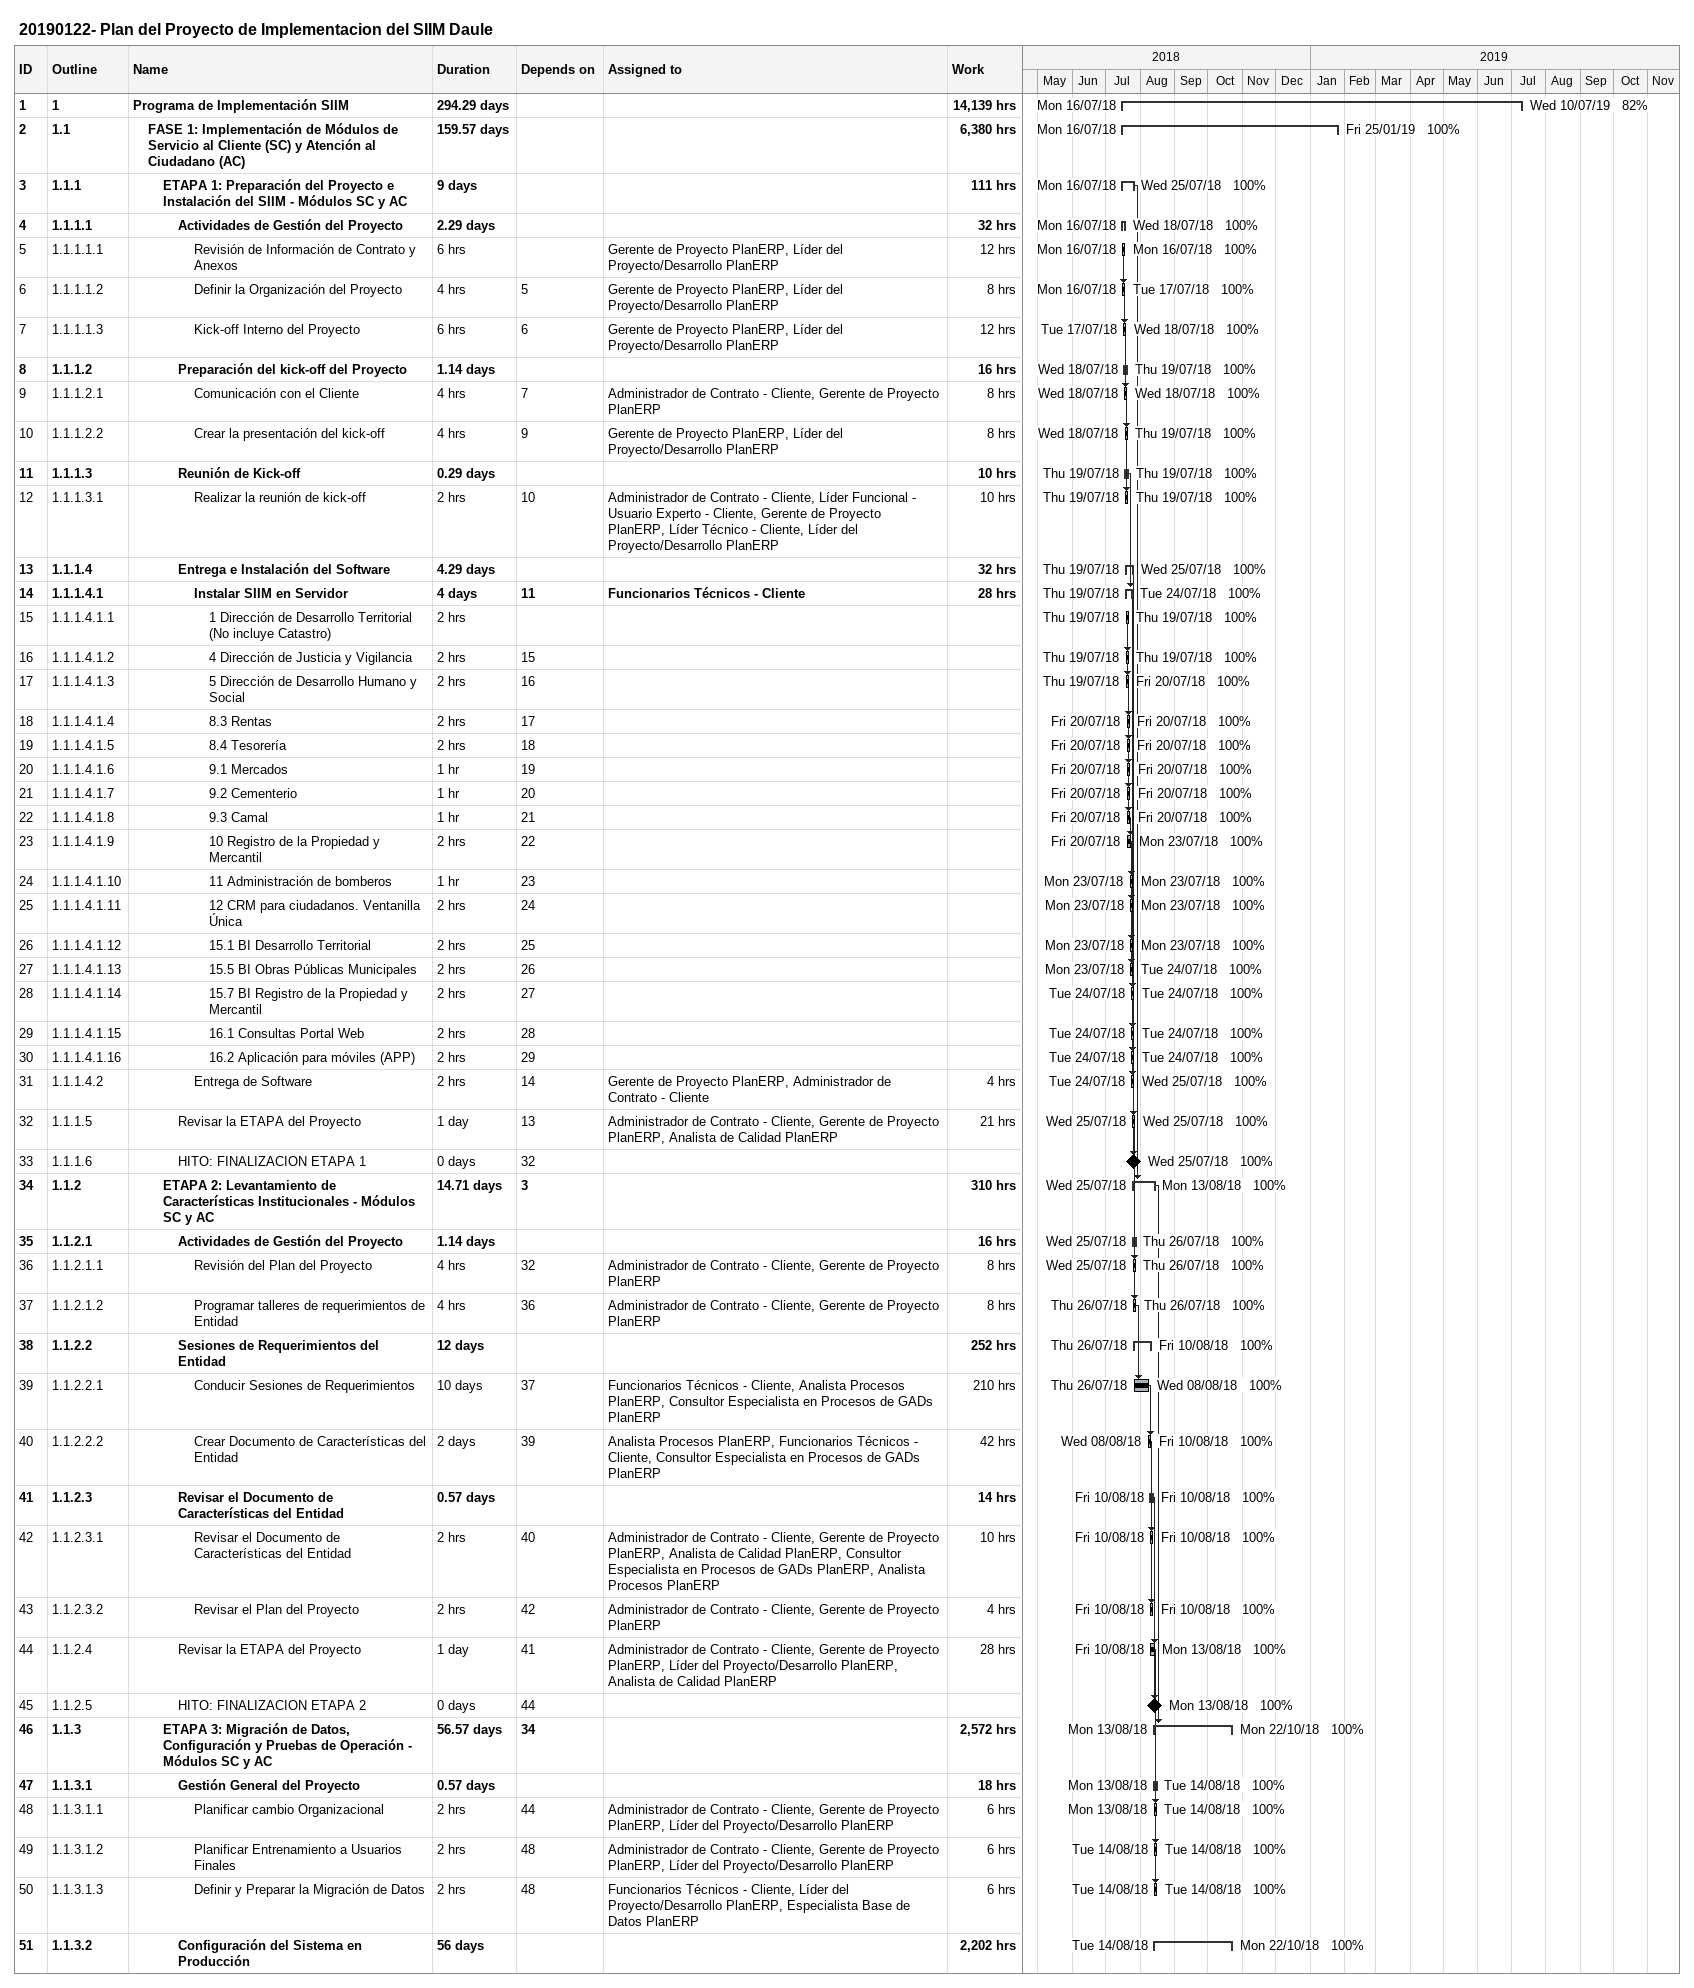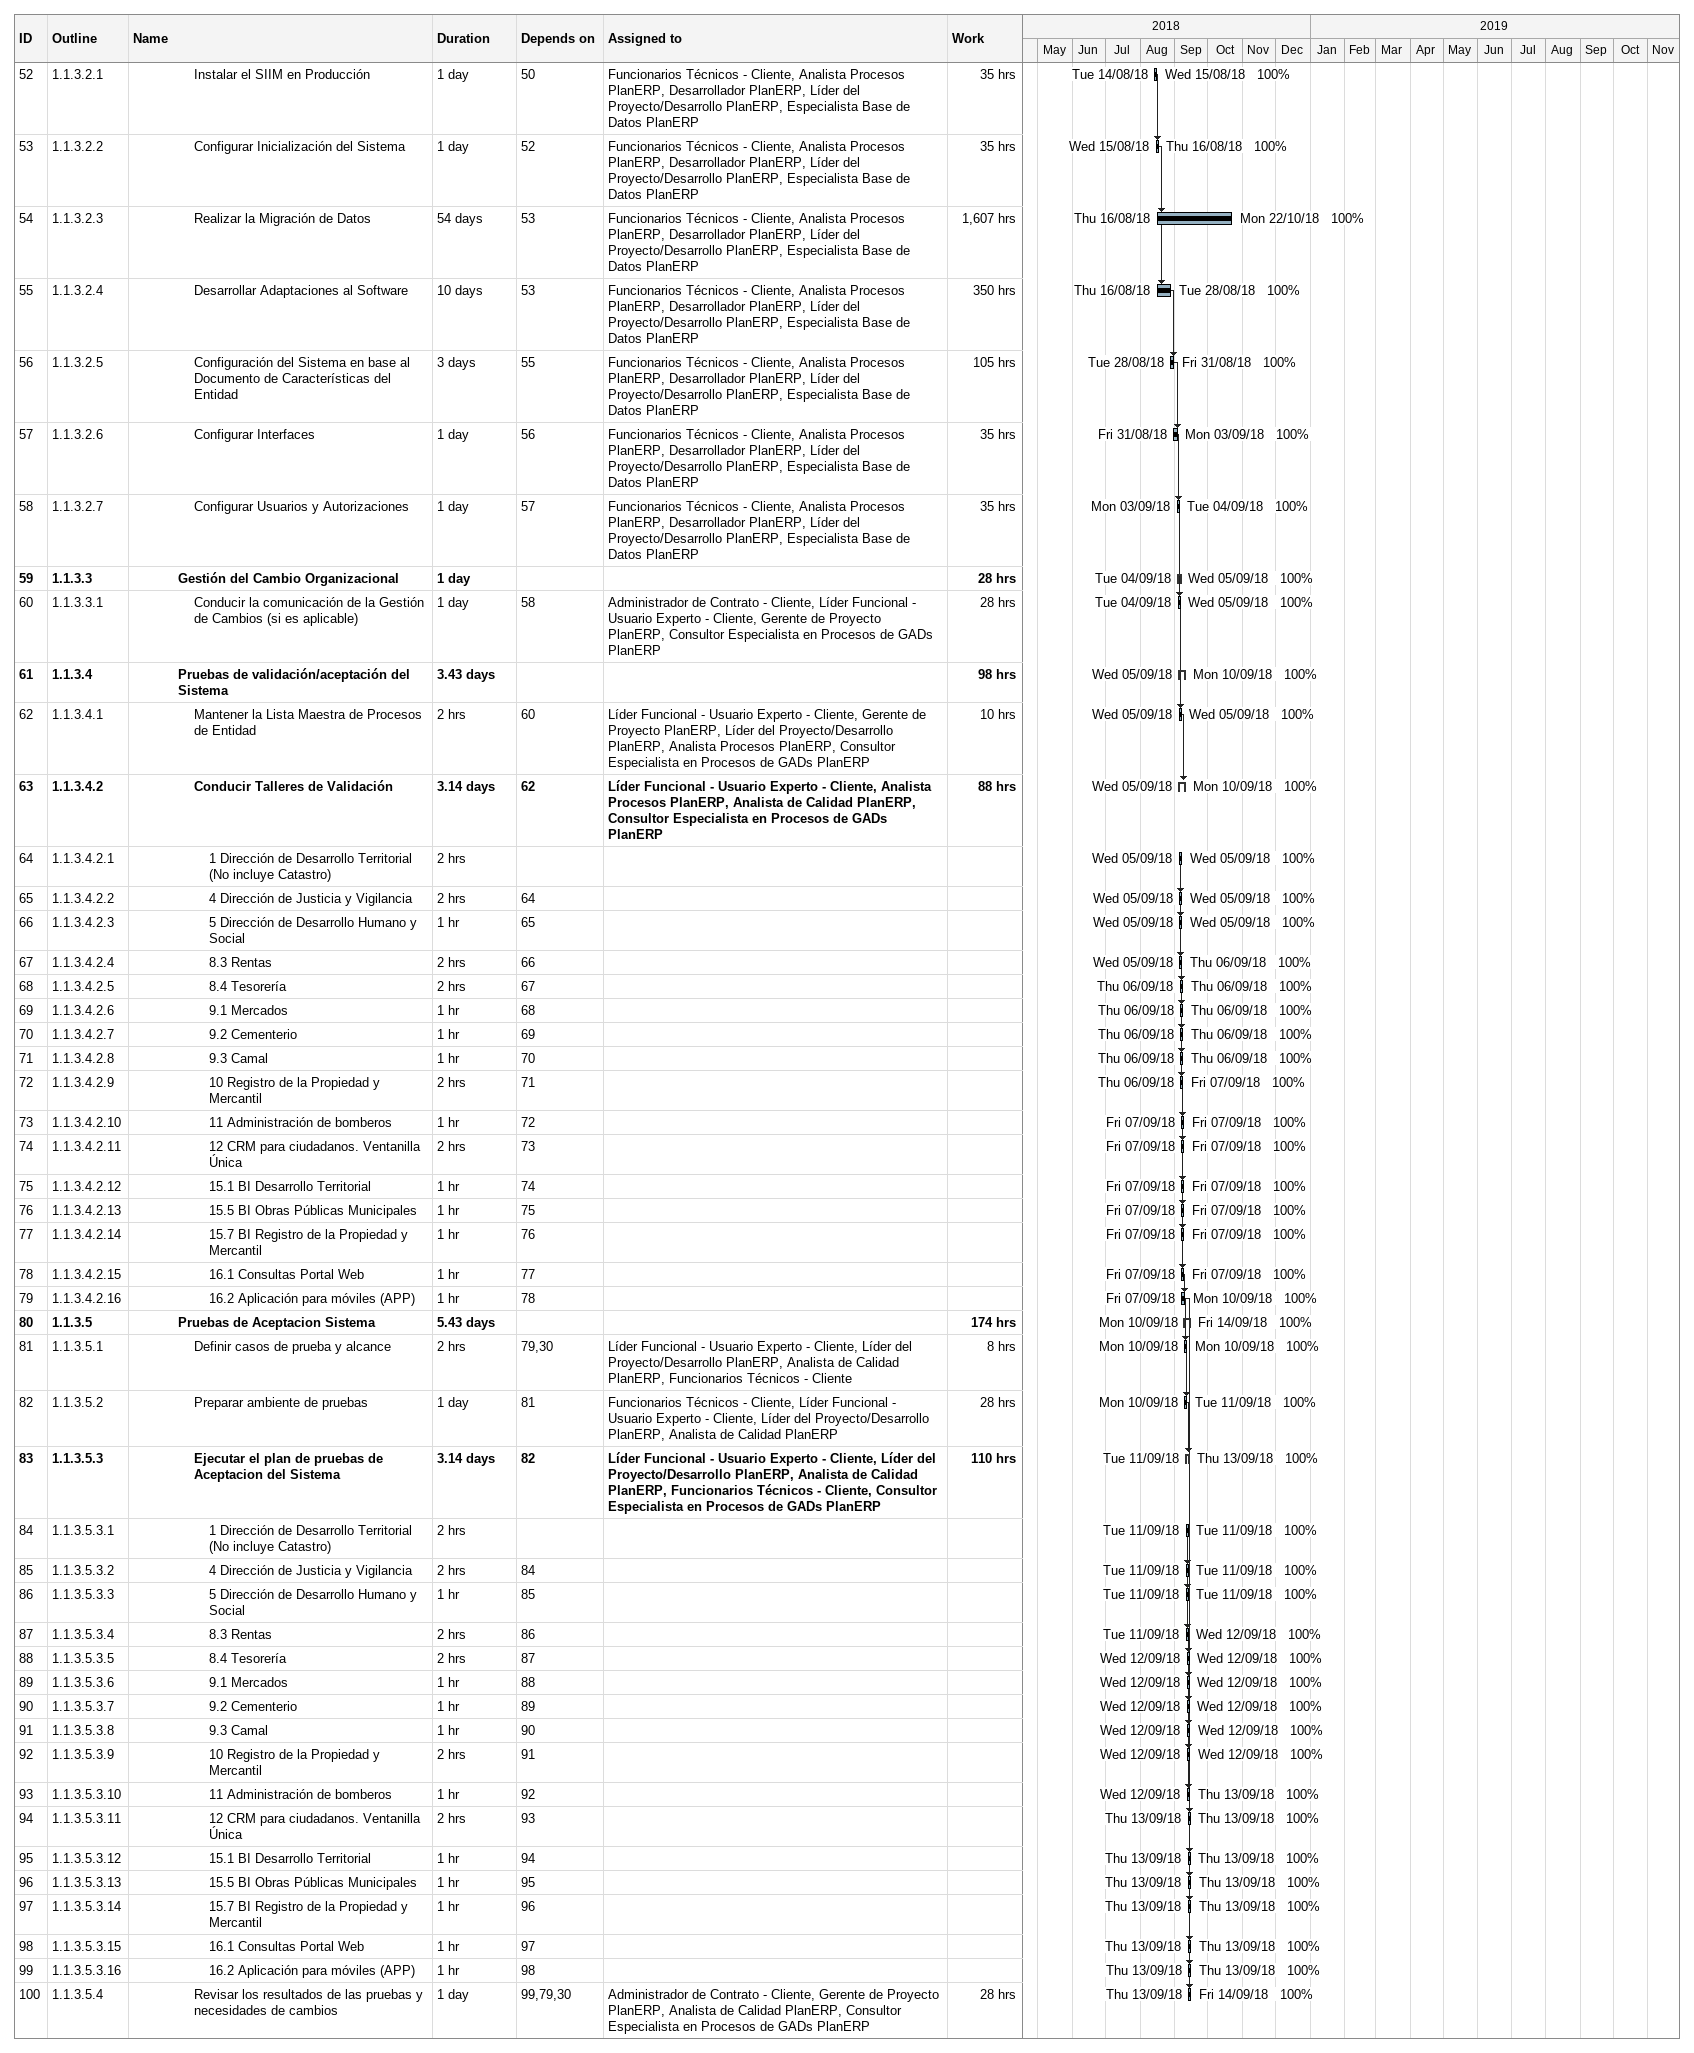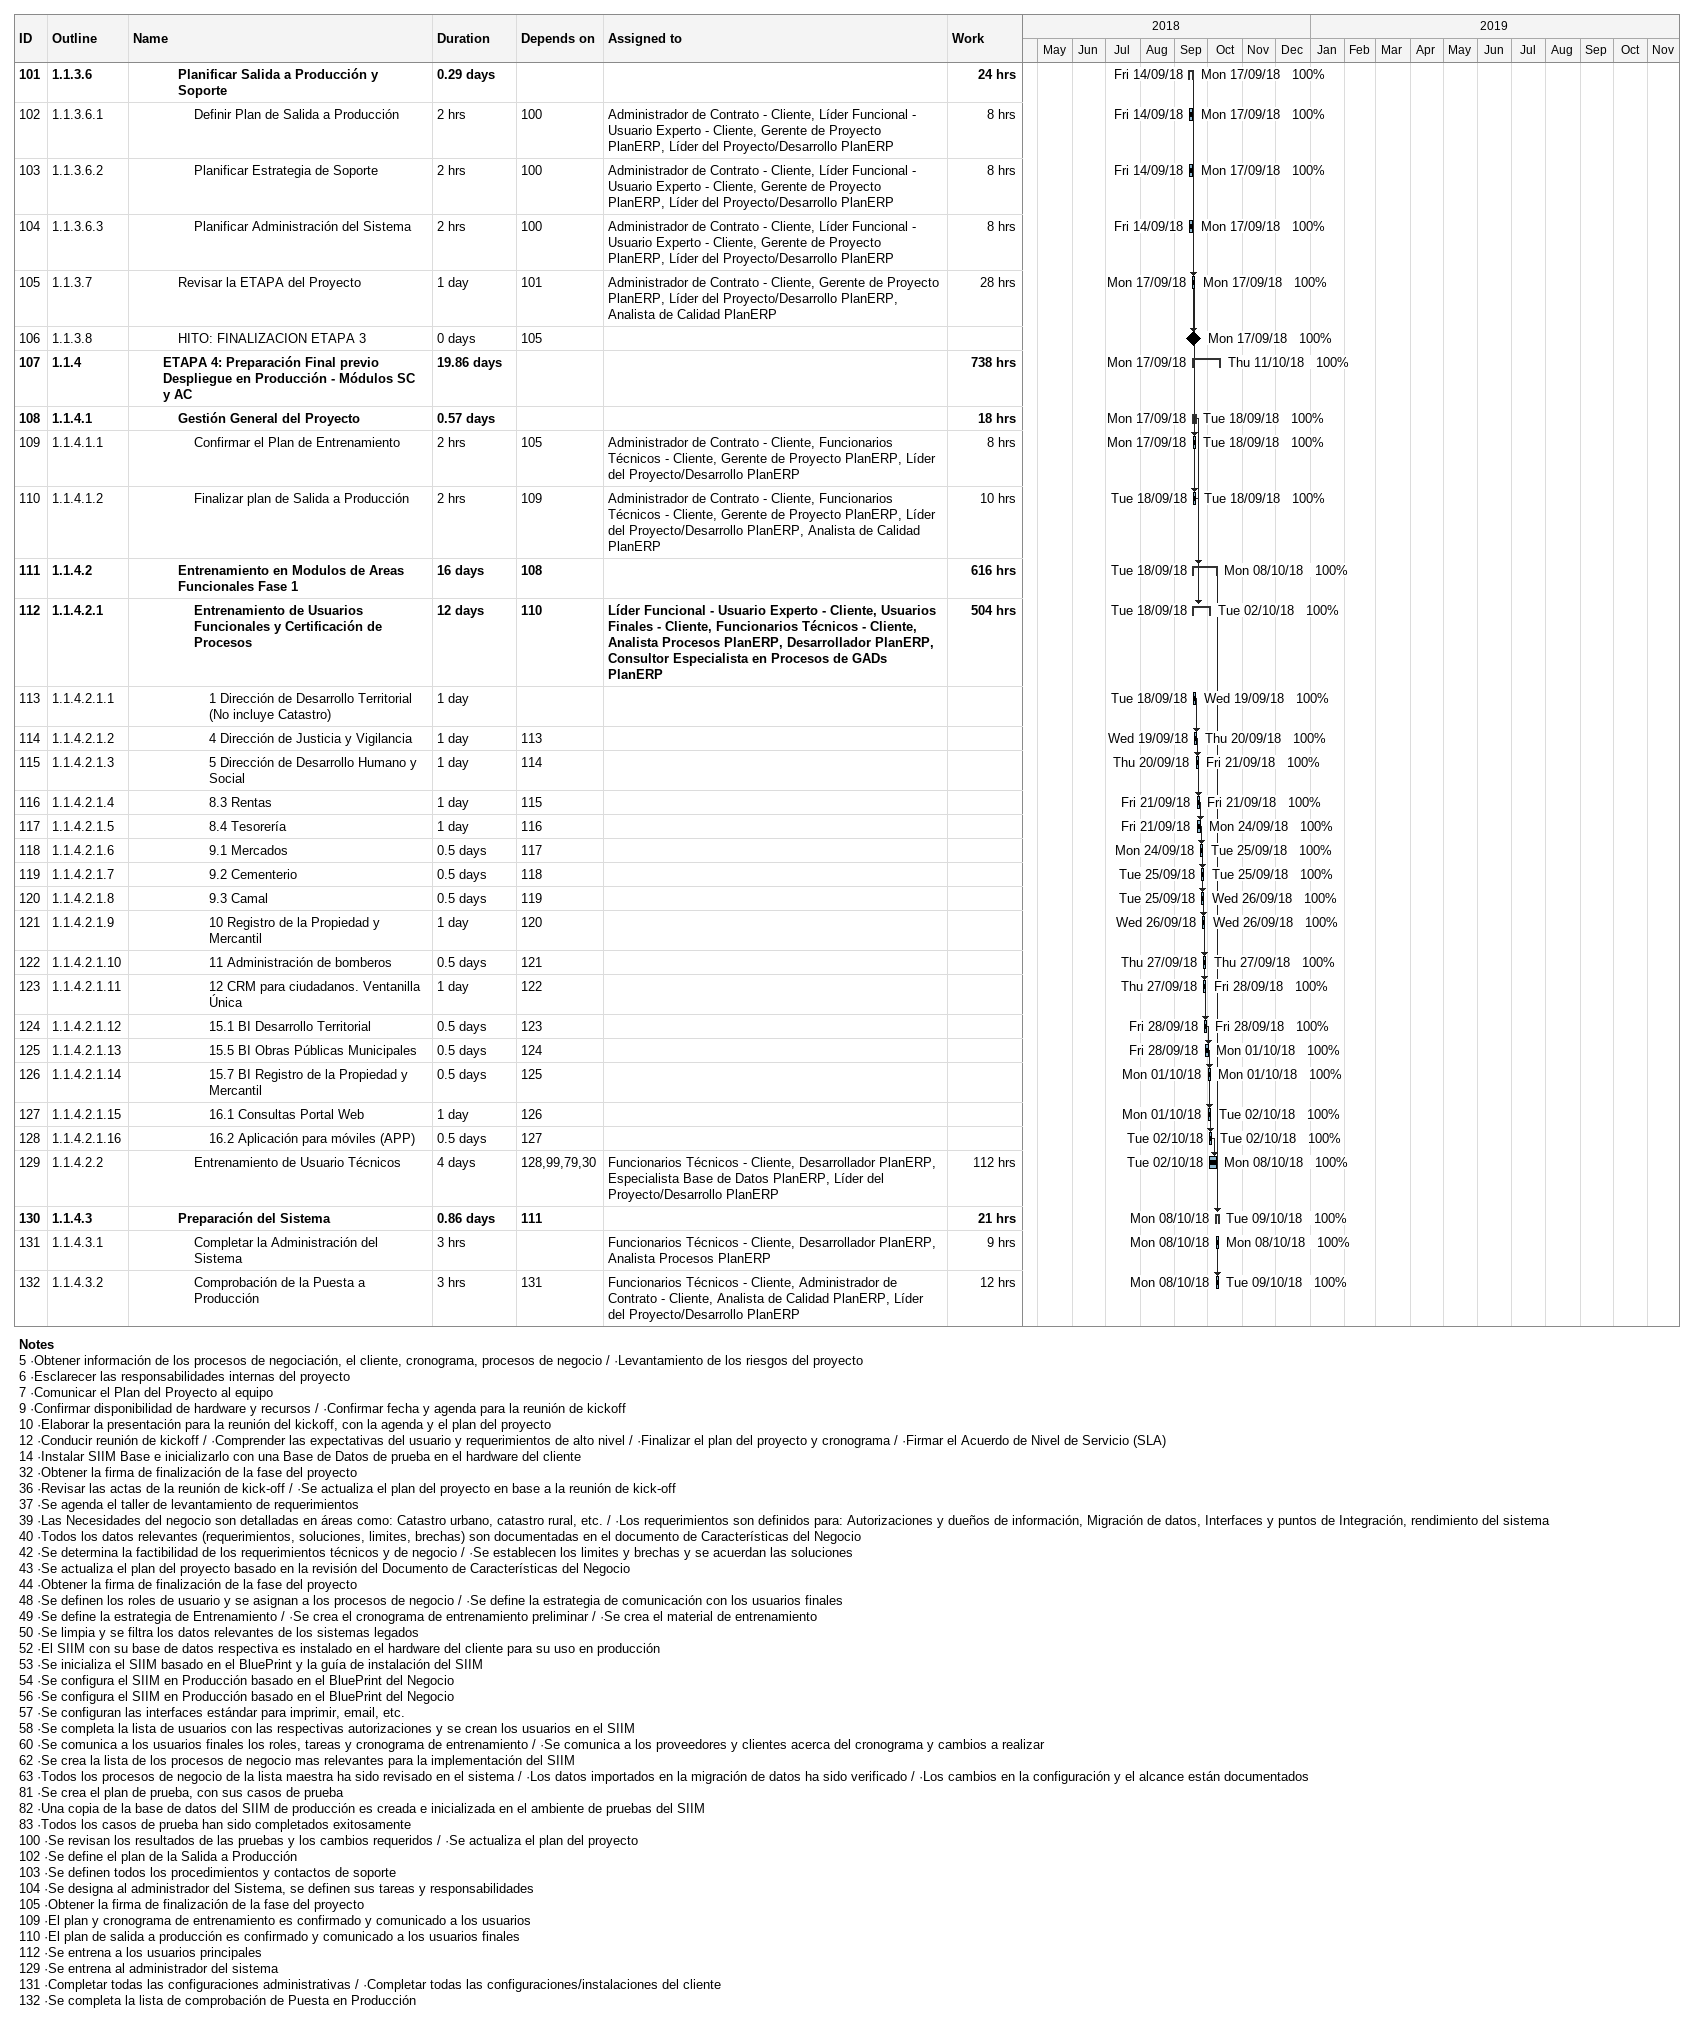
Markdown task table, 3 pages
20190122- Plan del Proyecto de Implementacion del SIIM Daule

| ID | WBS | Task | Duration | Start | Finish | Predecessors | Resources | % complete | Work (h) |
|---|---|---|---|---|---|---|---|---|---|
| 1 | 1 | **Programa de Implementación SIIM** | 294.29d | 2018-07-16 | 2019-07-10 |  |  | 82 | 14139 |
| 2 | 1.1 | **FASE 1: Implementación de Módulos de Servicio al Cliente (SC) y Atención al Ciudadano (AC)** | 159.57d | 2018-07-16 | 2019-01-25 |  |  | 100 | 6380 |
| 3 | 1.1.1 | **ETAPA 1: Preparación del Proyecto e Instalación del SIIM - Módulos SC y AC** | 9d | 2018-07-16 | 2018-07-25 |  |  | 100 | 111 |
| 4 | 1.1.1.1 | **Actividades de Gestión del Proyecto** | 2.29d | 2018-07-16 | 2018-07-18 |  |  | 100 | 32 |
| 5 | 1.1.1.1.1 | Revisión de Información de Contrato y Anexos | 6h | 2018-07-16 | 2018-07-16 |  | Gerente de Proyecto PlanERP, Líder del Proyecto/Desarrollo PlanERP | 100 | 12 |
| 6 | 1.1.1.1.2 | Definir la Organización del Proyecto | 4h | 2018-07-16 | 2018-07-17 | 5 | Gerente de Proyecto PlanERP, Líder del Proyecto/Desarrollo PlanERP | 100 | 8 |
| 7 | 1.1.1.1.3 | Kick-off Interno del Proyecto | 6h | 2018-07-17 | 2018-07-18 | 6 | Gerente de Proyecto PlanERP, Líder del Proyecto/Desarrollo PlanERP | 100 | 12 |
| 8 | 1.1.1.2 | **Preparación del kick-off del Proyecto** | 1.14d | 2018-07-18 | 2018-07-19 |  |  | 100 | 16 |
| 9 | 1.1.1.2.1 | Comunicación con el Cliente | 4h | 2018-07-18 | 2018-07-18 | 7 | Administrador de Contrato - Cliente, Gerente de Proyecto PlanERP | 100 | 8 |
| 10 | 1.1.1.2.2 | Crear la presentación del kick-off | 4h | 2018-07-18 | 2018-07-19 | 9 | Gerente de Proyecto PlanERP, Líder del Proyecto/Desarrollo PlanERP | 100 | 8 |
| 11 | 1.1.1.3 | **Reunión de Kick-off** | 0.29d | 2018-07-19 | 2018-07-19 |  |  | 100 | 10 |
| 12 | 1.1.1.3.1 | Realizar la reunión de kick-off | 2h | 2018-07-19 | 2018-07-19 | 10 | Administrador de Contrato - Cliente, Líder Funcional - Usuario Experto - Cliente, Gerente de Proyecto PlanERP, Líder Técnico - Cliente, Líder del Proyecto/Desarrollo PlanERP | 100 | 10 |
| 13 | 1.1.1.4 | **Entrega e Instalación del Software** | 4.29d | 2018-07-19 | 2018-07-25 |  |  | 100 | 32 |
| 14 | 1.1.1.4.1 | **Instalar SIIM en Servidor** | 4d | 2018-07-19 | 2018-07-24 | 11 | Funcionarios Técnicos - Cliente | 100 | 28 |
| 15 | 1.1.1.4.1.1 | 1 Dirección de Desarrollo Territorial (No incluye Catastro) | 2h | 2018-07-19 | 2018-07-19 |  |  | 100 |  |
| 16 | 1.1.1.4.1.2 | 4 Dirección de Justicia y Vigilancia | 2h | 2018-07-19 | 2018-07-19 | 15 |  | 100 |  |
| 17 | 1.1.1.4.1.3 | 5 Dirección de Desarrollo Humano y Social | 2h | 2018-07-19 | 2018-07-20 | 16 |  | 100 |  |
| 18 | 1.1.1.4.1.4 | 8.3 Rentas | 2h | 2018-07-20 | 2018-07-20 | 17 |  | 100 |  |
| 19 | 1.1.1.4.1.5 | 8.4 Tesorería | 2h | 2018-07-20 | 2018-07-20 | 18 |  | 100 |  |
| 20 | 1.1.1.4.1.6 | 9.1 Mercados | 1h | 2018-07-20 | 2018-07-20 | 19 |  | 100 |  |
| 21 | 1.1.1.4.1.7 | 9.2 Cementerio | 1h | 2018-07-20 | 2018-07-20 | 20 |  | 100 |  |
| 22 | 1.1.1.4.1.8 | 9.3 Camal | 1h | 2018-07-20 | 2018-07-20 | 21 |  | 100 |  |
| 23 | 1.1.1.4.1.9 | 10 Registro de la Propiedad y Mercantil | 2h | 2018-07-20 | 2018-07-23 | 22 |  | 100 |  |
| 24 | 1.1.1.4.1.10 | 11 Administración de bomberos | 1h | 2018-07-23 | 2018-07-23 | 23 |  | 100 |  |
| 25 | 1.1.1.4.1.11 | 12 CRM para ciudadanos. Ventanilla Única | 2h | 2018-07-23 | 2018-07-23 | 24 |  | 100 |  |
| 26 | 1.1.1.4.1.12 | 15.1 BI Desarrollo Territorial | 2h | 2018-07-23 | 2018-07-23 | 25 |  | 100 |  |
| 27 | 1.1.1.4.1.13 | 15.5 BI Obras Públicas Municipales | 2h | 2018-07-23 | 2018-07-24 | 26 |  | 100 |  |
| 28 | 1.1.1.4.1.14 | 15.7 BI Registro de la Propiedad y Mercantil | 2h | 2018-07-24 | 2018-07-24 | 27 |  | 100 |  |
| 29 | 1.1.1.4.1.15 | 16.1 Consultas Portal Web | 2h | 2018-07-24 | 2018-07-24 | 28 |  | 100 |  |
| 30 | 1.1.1.4.1.16 | 16.2 Aplicación para móviles (APP) | 2h | 2018-07-24 | 2018-07-24 | 29 |  | 100 |  |
| 31 | 1.1.1.4.2 | Entrega de Software | 2h | 2018-07-24 | 2018-07-25 | 14 | Gerente de Proyecto PlanERP, Administrador de Contrato - Cliente | 100 | 4 |
| 32 | 1.1.1.5 | Revisar la ETAPA del Proyecto | 1d | 2018-07-25 | 2018-07-25 | 13 | Administrador de Contrato - Cliente, Gerente de Proyecto PlanERP, Analista de Calidad PlanERP | 100 | 21 |
| 33 | 1.1.1.6 | HITO: FINALIZACION ETAPA 1 | 0d | 2018-07-25 | 2018-07-25 | 32 |  | 100 |  |
| 34 | 1.1.2 | **ETAPA 2: Levantamiento de Características Institucionales - Módulos SC y AC** | 14.71d | 2018-07-25 | 2018-08-13 | 3 |  | 100 | 310 |
| 35 | 1.1.2.1 | **Actividades de Gestión del Proyecto** | 1.14d | 2018-07-25 | 2018-07-26 |  |  | 100 | 16 |
| 36 | 1.1.2.1.1 | Revisión del Plan del Proyecto | 4h | 2018-07-25 | 2018-07-26 | 32 | Administrador de Contrato - Cliente, Gerente de Proyecto PlanERP | 100 | 8 |
| 37 | 1.1.2.1.2 | Programar talleres de requerimientos de Entidad | 4h | 2018-07-26 | 2018-07-26 | 36 | Administrador de Contrato - Cliente, Gerente de Proyecto PlanERP | 100 | 8 |
| 38 | 1.1.2.2 | **Sesiones de Requerimientos del Entidad** | 12d | 2018-07-26 | 2018-08-10 |  |  | 100 | 252 |
| 39 | 1.1.2.2.1 | Conducir Sesiones de Requerimientos | 10d | 2018-07-26 | 2018-08-08 | 37 | Funcionarios Técnicos - Cliente, Analista Procesos PlanERP, Consultor Especialista en Procesos de GADs PlanERP | 100 | 210 |
| 40 | 1.1.2.2.2 | Crear Documento de Características del Entidad | 2d | 2018-08-08 | 2018-08-10 | 39 | Analista Procesos PlanERP, Funcionarios Técnicos - Cliente, Consultor Especialista en Procesos de GADs PlanERP | 100 | 42 |
| 41 | 1.1.2.3 | **Revisar el Documento de Características del Entidad** | 0.57d | 2018-08-10 | 2018-08-10 |  |  | 100 | 14 |
| 42 | 1.1.2.3.1 | Revisar el Documento de Características del Entidad | 2h | 2018-08-10 | 2018-08-10 | 40 | Administrador de Contrato - Cliente, Gerente de Proyecto PlanERP, Analista de Calidad PlanERP, Consultor Especialista en Procesos de GADs PlanERP, Analista Procesos PlanERP | 100 | 10 |
| 43 | 1.1.2.3.2 | Revisar el Plan del Proyecto | 2h | 2018-08-10 | 2018-08-10 | 42 | Administrador de Contrato - Cliente, Gerente de Proyecto PlanERP | 100 | 4 |
| 44 | 1.1.2.4 | Revisar la ETAPA del Proyecto | 1d | 2018-08-10 | 2018-08-13 | 41 | Administrador de Contrato - Cliente, Gerente de Proyecto PlanERP, Líder del Proyecto/Desarrollo PlanERP, Analista de Calidad PlanERP | 100 | 28 |
| 45 | 1.1.2.5 | HITO: FINALIZACION ETAPA 2 | 0d | 2018-08-13 | 2018-08-13 | 44 |  | 100 |  |
| 46 | 1.1.3 | **ETAPA 3: Migración de Datos, Configuración y Pruebas de Operación - Módulos SC y AC** | 56.57d | 2018-08-13 | 2018-10-22 | 34 |  | 100 | 2572 |
| 47 | 1.1.3.1 | **Gestión General del Proyecto** | 0.57d | 2018-08-13 | 2018-08-14 |  |  | 100 | 18 |
| 48 | 1.1.3.1.1 | Planificar cambio Organizacional | 2h | 2018-08-13 | 2018-08-14 | 44 | Administrador de Contrato - Cliente, Gerente de Proyecto PlanERP, Líder del Proyecto/Desarrollo PlanERP | 100 | 6 |
| 49 | 1.1.3.1.2 | Planificar Entrenamiento a Usuarios Finales | 2h | 2018-08-14 | 2018-08-14 | 48 | Administrador de Contrato - Cliente, Gerente de Proyecto PlanERP, Líder del Proyecto/Desarrollo PlanERP | 100 | 6 |
| 50 | 1.1.3.1.3 | Definir y Preparar la Migración de Datos | 2h | 2018-08-14 | 2018-08-14 | 48 | Funcionarios Técnicos - Cliente, Líder del Proyecto/Desarrollo PlanERP, Especialista Base de Datos PlanERP | 100 | 6 |
| 51 | 1.1.3.2 | **Configuración del Sistema en Producción** | 56d | 2018-08-14 | 2018-10-22 |  |  | 100 | 2202 |
| 52 | 1.1.3.2.1 | Instalar el SIIM en Producción | 1d | 2018-08-14 | 2018-08-15 | 50 | Funcionarios Técnicos - Cliente, Analista Procesos PlanERP, Desarrollador PlanERP, Líder del Proyecto/Desarrollo PlanERP, Especialista Base de Datos PlanERP | 100 | 35 |
| 53 | 1.1.3.2.2 | Configurar Inicialización del Sistema | 1d | 2018-08-15 | 2018-08-16 | 52 | Funcionarios Técnicos - Cliente, Analista Procesos PlanERP, Desarrollador PlanERP, Líder del Proyecto/Desarrollo PlanERP, Especialista Base de Datos PlanERP | 100 | 35 |
| 54 | 1.1.3.2.3 | Realizar la Migración de Datos | 54d | 2018-08-16 | 2018-10-22 | 53 | Funcionarios Técnicos - Cliente, Analista Procesos PlanERP, Desarrollador PlanERP, Líder del Proyecto/Desarrollo PlanERP, Especialista Base de Datos PlanERP | 100 | 1607 |
| 55 | 1.1.3.2.4 | Desarrollar Adaptaciones al Software | 10d | 2018-08-16 | 2018-08-28 | 53 | Funcionarios Técnicos - Cliente, Analista Procesos PlanERP, Desarrollador PlanERP, Líder del Proyecto/Desarrollo PlanERP, Especialista Base de Datos PlanERP | 100 | 350 |
| 56 | 1.1.3.2.5 | Configuración del Sistema en base al Documento de Características del Entidad | 3d | 2018-08-28 | 2018-08-31 | 55 | Funcionarios Técnicos - Cliente, Analista Procesos PlanERP, Desarrollador PlanERP, Líder del Proyecto/Desarrollo PlanERP, Especialista Base de Datos PlanERP | 100 | 105 |
| 57 | 1.1.3.2.6 | Configurar Interfaces | 1d | 2018-08-31 | 2018-09-03 | 56 | Funcionarios Técnicos - Cliente, Analista Procesos PlanERP, Desarrollador PlanERP, Líder del Proyecto/Desarrollo PlanERP, Especialista Base de Datos PlanERP | 100 | 35 |
| 58 | 1.1.3.2.7 | Configurar Usuarios y Autorizaciones | 1d | 2018-09-03 | 2018-09-04 | 57 | Funcionarios Técnicos - Cliente, Analista Procesos PlanERP, Desarrollador PlanERP, Líder del Proyecto/Desarrollo PlanERP, Especialista Base de Datos PlanERP | 100 | 35 |
| 59 | 1.1.3.3 | **Gestión del Cambio Organizacional** | 1d | 2018-09-04 | 2018-09-05 |  |  | 100 | 28 |
| 60 | 1.1.3.3.1 | Conducir la comunicación de la Gestión de Cambios (si es aplicable) | 1d | 2018-09-04 | 2018-09-05 | 58 | Administrador de Contrato - Cliente, Líder Funcional - Usuario Experto - Cliente, Gerente de Proyecto PlanERP, Consultor Especialista en Procesos de GADs PlanERP | 100 | 28 |
| 61 | 1.1.3.4 | **Pruebas de validación/aceptación del Sistema** | 3.43d | 2018-09-05 | 2018-09-10 |  |  | 100 | 98 |
| 62 | 1.1.3.4.1 | Mantener la Lista Maestra de Procesos de Entidad | 2h | 2018-09-05 | 2018-09-05 | 60 | Líder Funcional - Usuario Experto - Cliente, Gerente de Proyecto PlanERP, Líder del Proyecto/Desarrollo PlanERP, Analista Procesos PlanERP, Consultor Especialista en Procesos de GADs PlanERP | 100 | 10 |
| 63 | 1.1.3.4.2 | **Conducir Talleres de Validación** | 3.14d | 2018-09-05 | 2018-09-10 | 62 | Líder Funcional - Usuario Experto - Cliente, Analista Procesos PlanERP, Analista de Calidad PlanERP, Consultor Especialista en Procesos de GADs PlanERP | 100 | 88 |
| 64 | 1.1.3.4.2.1 | 1 Dirección de Desarrollo Territorial (No incluye Catastro) | 2h | 2018-09-05 | 2018-09-05 |  |  | 100 |  |
| 65 | 1.1.3.4.2.2 | 4 Dirección de Justicia y Vigilancia | 2h | 2018-09-05 | 2018-09-05 | 64 |  | 100 |  |
| 66 | 1.1.3.4.2.3 | 5 Dirección de Desarrollo Humano y Social | 1h | 2018-09-05 | 2018-09-05 | 65 |  | 100 |  |
| 67 | 1.1.3.4.2.4 | 8.3 Rentas | 2h | 2018-09-05 | 2018-09-06 | 66 |  | 100 |  |
| 68 | 1.1.3.4.2.5 | 8.4 Tesorería | 2h | 2018-09-06 | 2018-09-06 | 67 |  | 100 |  |
| 69 | 1.1.3.4.2.6 | 9.1 Mercados | 1h | 2018-09-06 | 2018-09-06 | 68 |  | 100 |  |
| 70 | 1.1.3.4.2.7 | 9.2 Cementerio | 1h | 2018-09-06 | 2018-09-06 | 69 |  | 100 |  |
| 71 | 1.1.3.4.2.8 | 9.3 Camal | 1h | 2018-09-06 | 2018-09-06 | 70 |  | 100 |  |
| 72 | 1.1.3.4.2.9 | 10 Registro de la Propiedad y Mercantil | 2h | 2018-09-06 | 2018-09-07 | 71 |  | 100 |  |
| 73 | 1.1.3.4.2.10 | 11 Administración de bomberos | 1h | 2018-09-07 | 2018-09-07 | 72 |  | 100 |  |
| 74 | 1.1.3.4.2.11 | 12 CRM para ciudadanos. Ventanilla Única | 2h | 2018-09-07 | 2018-09-07 | 73 |  | 100 |  |
| 75 | 1.1.3.4.2.12 | 15.1 BI Desarrollo Territorial | 1h | 2018-09-07 | 2018-09-07 | 74 |  | 100 |  |
| 76 | 1.1.3.4.2.13 | 15.5 BI Obras Públicas Municipales | 1h | 2018-09-07 | 2018-09-07 | 75 |  | 100 |  |
| 77 | 1.1.3.4.2.14 | 15.7 BI Registro de la Propiedad y Mercantil | 1h | 2018-09-07 | 2018-09-07 | 76 |  | 100 |  |
| 78 | 1.1.3.4.2.15 | 16.1 Consultas Portal Web | 1h | 2018-09-07 | 2018-09-07 | 77 |  | 100 |  |
| 79 | 1.1.3.4.2.16 | 16.2 Aplicación para móviles (APP) | 1h | 2018-09-07 | 2018-09-10 | 78 |  | 100 |  |
| 80 | 1.1.3.5 | **Pruebas de Aceptacion Sistema** | 5.43d | 2018-09-10 | 2018-09-14 |  |  | 100 | 174 |
| 81 | 1.1.3.5.1 | Definir casos de prueba y alcance | 2h | 2018-09-10 | 2018-09-10 | 79, 30 | Líder Funcional - Usuario Experto - Cliente, Líder del Proyecto/Desarrollo PlanERP, Analista de Calidad PlanERP, Funcionarios Técnicos - Cliente | 100 | 8 |
| 82 | 1.1.3.5.2 | Preparar ambiente de pruebas | 1d | 2018-09-10 | 2018-09-11 | 81 | Funcionarios Técnicos - Cliente, Líder Funcional - Usuario Experto - Cliente, Líder del Proyecto/Desarrollo PlanERP, Analista de Calidad PlanERP | 100 | 28 |
| 83 | 1.1.3.5.3 | **Ejecutar el plan de pruebas de Aceptacion del Sistema** | 3.14d | 2018-09-11 | 2018-09-13 | 82 | Líder Funcional - Usuario Experto - Cliente, Líder del Proyecto/Desarrollo PlanERP, Analista de Calidad PlanERP, Funcionarios Técnicos - Cliente, Consultor Especialista en Procesos de GADs PlanERP | 100 | 110 |
| 84 | 1.1.3.5.3.1 | 1 Dirección de Desarrollo Territorial (No incluye Catastro) | 2h | 2018-09-11 | 2018-09-11 |  |  | 100 |  |
| 85 | 1.1.3.5.3.2 | 4 Dirección de Justicia y Vigilancia | 2h | 2018-09-11 | 2018-09-11 | 84 |  | 100 |  |
| 86 | 1.1.3.5.3.3 | 5 Dirección de Desarrollo Humano y Social | 1h | 2018-09-11 | 2018-09-11 | 85 |  | 100 |  |
| 87 | 1.1.3.5.3.4 | 8.3 Rentas | 2h | 2018-09-11 | 2018-09-12 | 86 |  | 100 |  |
| 88 | 1.1.3.5.3.5 | 8.4 Tesorería | 2h | 2018-09-12 | 2018-09-12 | 87 |  | 100 |  |
| 89 | 1.1.3.5.3.6 | 9.1 Mercados | 1h | 2018-09-12 | 2018-09-12 | 88 |  | 100 |  |
| 90 | 1.1.3.5.3.7 | 9.2 Cementerio | 1h | 2018-09-12 | 2018-09-12 | 89 |  | 100 |  |
| 91 | 1.1.3.5.3.8 | 9.3 Camal | 1h | 2018-09-12 | 2018-09-12 | 90 |  | 100 |  |
| 92 | 1.1.3.5.3.9 | 10 Registro de la Propiedad y Mercantil | 2h | 2018-09-12 | 2018-09-12 | 91 |  | 100 |  |
| 93 | 1.1.3.5.3.10 | 11 Administración de bomberos | 1h | 2018-09-12 | 2018-09-13 | 92 |  | 100 |  |
| 94 | 1.1.3.5.3.11 | 12 CRM para ciudadanos. Ventanilla Única | 2h | 2018-09-13 | 2018-09-13 | 93 |  | 100 |  |
| 95 | 1.1.3.5.3.12 | 15.1 BI Desarrollo Territorial | 1h | 2018-09-13 | 2018-09-13 | 94 |  | 100 |  |
| 96 | 1.1.3.5.3.13 | 15.5 BI Obras Públicas Municipales | 1h | 2018-09-13 | 2018-09-13 | 95 |  | 100 |  |
| 97 | 1.1.3.5.3.14 | 15.7 BI Registro de la Propiedad y Mercantil | 1h | 2018-09-13 | 2018-09-13 | 96 |  | 100 |  |
| 98 | 1.1.3.5.3.15 | 16.1 Consultas Portal Web | 1h | 2018-09-13 | 2018-09-13 | 97 |  | 100 |  |
| 99 | 1.1.3.5.3.16 | 16.2 Aplicación para móviles (APP) | 1h | 2018-09-13 | 2018-09-13 | 98 |  | 100 |  |
| 100 | 1.1.3.5.4 | Revisar los resultados de las pruebas y necesidades de cambios | 1d | 2018-09-13 | 2018-09-14 | 99, 79, 30 | Administrador de Contrato - Cliente, Gerente de Proyecto PlanERP, Analista de Calidad PlanERP, Consultor Especialista en Procesos de GADs PlanERP | 100 | 28 |
| 101 | 1.1.3.6 | **Planificar Salida a Producción y Soporte** | 0.29d | 2018-09-14 | 2018-09-17 |  |  | 100 | 24 |
| 102 | 1.1.3.6.1 | Definir Plan de Salida a Producción | 2h | 2018-09-14 | 2018-09-17 | 100 | Administrador de Contrato - Cliente, Líder Funcional - Usuario Experto - Cliente, Gerente de Proyecto PlanERP, Líder del Proyecto/Desarrollo PlanERP | 100 | 8 |
| 103 | 1.1.3.6.2 | Planificar Estrategia de Soporte | 2h | 2018-09-14 | 2018-09-17 | 100 | Administrador de Contrato - Cliente, Líder Funcional - Usuario Experto - Cliente, Gerente de Proyecto PlanERP, Líder del Proyecto/Desarrollo PlanERP | 100 | 8 |
| 104 | 1.1.3.6.3 | Planificar Administración del Sistema | 2h | 2018-09-14 | 2018-09-17 | 100 | Administrador de Contrato - Cliente, Líder Funcional - Usuario Experto - Cliente, Gerente de Proyecto PlanERP, Líder del Proyecto/Desarrollo PlanERP | 100 | 8 |
| 105 | 1.1.3.7 | Revisar la ETAPA del Proyecto | 1d | 2018-09-17 | 2018-09-17 | 101 | Administrador de Contrato - Cliente, Gerente de Proyecto PlanERP, Líder del Proyecto/Desarrollo PlanERP, Analista de Calidad PlanERP | 100 | 28 |
| 106 | 1.1.3.8 | HITO: FINALIZACION ETAPA 3 | 0d | 2018-09-17 | 2018-09-17 | 105 |  | 100 |  |
| 107 | 1.1.4 | **ETAPA 4: Preparación Final previo Despliegue en Producción - Módulos SC y AC** | 19.86d | 2018-09-17 | 2018-10-11 |  |  | 100 | 738 |
| 108 | 1.1.4.1 | **Gestión General del Proyecto** | 0.57d | 2018-09-17 | 2018-09-18 |  |  | 100 | 18 |
| 109 | 1.1.4.1.1 | Confirmar el Plan de Entrenamiento | 2h | 2018-09-17 | 2018-09-18 | 105 | Administrador de Contrato - Cliente, Funcionarios Técnicos - Cliente, Gerente de Proyecto PlanERP, Líder del Proyecto/Desarrollo PlanERP | 100 | 8 |
| 110 | 1.1.4.1.2 | Finalizar plan de Salida a Producción | 2h | 2018-09-18 | 2018-09-18 | 109 | Administrador de Contrato - Cliente, Funcionarios Técnicos - Cliente, Gerente de Proyecto PlanERP, Líder del Proyecto/Desarrollo PlanERP, Analista de Calidad PlanERP | 100 | 10 |
| 111 | 1.1.4.2 | **Entrenamiento en Modulos de Areas Funcionales Fase 1** | 16d | 2018-09-18 | 2018-10-08 | 108 |  | 100 | 616 |
| 112 | 1.1.4.2.1 | **Entrenamiento de Usuarios Funcionales y Certificación de Procesos** | 12d | 2018-09-18 | 2018-10-02 | 110 | Líder Funcional - Usuario Experto - Cliente, Usuarios Finales - Cliente, Funcionarios Técnicos - Cliente, Analista Procesos PlanERP, Desarrollador PlanERP, Consultor Especialista en Procesos de GADs PlanERP | 100 | 504 |
| 113 | 1.1.4.2.1.1 | 1 Dirección de Desarrollo Territorial (No incluye Catastro) | 1d | 2018-09-18 | 2018-09-19 |  |  | 100 |  |
| 114 | 1.1.4.2.1.2 | 4 Dirección de Justicia y Vigilancia | 1d | 2018-09-19 | 2018-09-20 | 113 |  | 100 |  |
| 115 | 1.1.4.2.1.3 | 5 Dirección de Desarrollo Humano y Social | 1d | 2018-09-20 | 2018-09-21 | 114 |  | 100 |  |
| 116 | 1.1.4.2.1.4 | 8.3 Rentas | 1d | 2018-09-21 | 2018-09-21 | 115 |  | 100 |  |
| 117 | 1.1.4.2.1.5 | 8.4 Tesorería | 1d | 2018-09-21 | 2018-09-24 | 116 |  | 100 |  |
| 118 | 1.1.4.2.1.6 | 9.1 Mercados | 0.5d | 2018-09-24 | 2018-09-25 | 117 |  | 100 |  |
| 119 | 1.1.4.2.1.7 | 9.2 Cementerio | 0.5d | 2018-09-25 | 2018-09-25 | 118 |  | 100 |  |
| 120 | 1.1.4.2.1.8 | 9.3 Camal | 0.5d | 2018-09-25 | 2018-09-26 | 119 |  | 100 |  |
| 121 | 1.1.4.2.1.9 | 10 Registro de la Propiedad y Mercantil | 1d | 2018-09-26 | 2018-09-26 | 120 |  | 100 |  |
| 122 | 1.1.4.2.1.10 | 11 Administración de bomberos | 0.5d | 2018-09-27 | 2018-09-27 | 121 |  | 100 |  |
| 123 | 1.1.4.2.1.11 | 12 CRM para ciudadanos. Ventanilla Única | 1d | 2018-09-27 | 2018-09-28 | 122 |  | 100 |  |
| 124 | 1.1.4.2.1.12 | 15.1 BI Desarrollo Territorial | 0.5d | 2018-09-28 | 2018-09-28 | 123 |  | 100 |  |
| 125 | 1.1.4.2.1.13 | 15.5 BI Obras Públicas Municipales | 0.5d | 2018-09-28 | 2018-10-01 | 124 |  | 100 |  |
| 126 | 1.1.4.2.1.14 | 15.7 BI Registro de la Propiedad y Mercantil | 0.5d | 2018-10-01 | 2018-10-01 | 125 |  | 100 |  |
| 127 | 1.1.4.2.1.15 | 16.1 Consultas Portal Web | 1d | 2018-10-01 | 2018-10-02 | 126 |  | 100 |  |
| 128 | 1.1.4.2.1.16 | 16.2 Aplicación para móviles (APP) | 0.5d | 2018-10-02 | 2018-10-02 | 127 |  | 100 |  |
| 129 | 1.1.4.2.2 | Entrenamiento de Usuario Técnicos | 4d | 2018-10-02 | 2018-10-08 | 128, 99, 79, 30 | Funcionarios Técnicos - Cliente, Desarrollador PlanERP, Especialista Base de Datos PlanERP, Líder del Proyecto/Desarrollo PlanERP | 100 | 112 |
| 130 | 1.1.4.3 | **Preparación del Sistema** | 0.86d | 2018-10-08 | 2018-10-09 | 111 |  | 100 | 21 |
| 131 | 1.1.4.3.1 | Completar la Administración del Sistema | 3h | 2018-10-08 | 2018-10-08 |  | Funcionarios Técnicos - Cliente, Desarrollador PlanERP, Analista Procesos PlanERP | 100 | 9 |
| 132 | 1.1.4.3.2 | Comprobación de la Puesta a Producción | 3h | 2018-10-08 | 2018-10-09 | 131 | Funcionarios Técnicos - Cliente, Administrador de Contrato - Cliente, Analista de Calidad PlanERP, Líder del Proyecto/Desarrollo PlanERP | 100 | 12 |

Notes
- 5: ·Obtener información de los procesos de negociación, el cliente, cronograma, procesos de negocio / ·Levantamiento de los riesgos del proyecto
- 6: ·Esclarecer las responsabilidades internas del proyecto
- 7: ·Comunicar el Plan del Proyecto al equipo
- 9: ·Confirmar disponibilidad de hardware y recursos / ·Confirmar fecha y agenda para la reunión de kickoff
- 10: ·Elaborar la presentación para la reunión del kickoff, con la agenda y el plan del proyecto
- 12: ·Conducir reunión de kickoff / ·Comprender las expectativas del usuario y requerimientos de alto nivel / ·Finalizar el plan del proyecto y cronograma / ·Firmar el Acuerdo de Nivel de Servicio (SLA)
- 14: ·Instalar SIIM Base e inicializarlo con una Base de Datos de prueba en el hardware del cliente
- 32: ·Obtener la firma de finalización de la fase del proyecto
- 36: ·Revisar las actas de la reunión de kick-off / ·Se actualiza el plan del proyecto en base a la reunión de kick-off
- 37: ·Se agenda el taller de levantamiento de requerimientos
- 39: ·Las Necesidades del negocio son detalladas en áreas como: Catastro urbano, catastro rural, etc. / ·Los requerimientos son definidos para: Autorizaciones y dueños de información, Migración de datos, Interfaces y puntos de Integración, rendimiento del sistema
- 40: ·Todos los datos relevantes (requerimientos, soluciones, limites, brechas) son documentadas en el documento de Características del Negocio
- 42: ·Se determina la factibilidad de los requerimientos técnicos y de negocio / ·Se establecen los limites y brechas y se acuerdan las soluciones
- 43: ·Se actualiza el plan del proyecto basado en la revisión del Documento de Características del Negocio
- 44: ·Obtener la firma de finalización de la fase del proyecto
- 48: ·Se definen los roles de usuario y se asignan a los procesos de negocio / ·Se define la estrategia de comunicación con los usuarios finales
- 49: ·Se define la estrategia de Entrenamiento / ·Se crea el cronograma de entrenamiento preliminar / ·Se crea el material de entrenamiento
- 50: ·Se limpia y se filtra los datos relevantes de los sistemas legados
- 52: ·El SIIM con su base de datos respectiva es instalado en el hardware del cliente para su uso en producción
- 53: ·Se inicializa el SIIM basado en el BluePrint y la guía de instalación del SIIM
- 54: ·Se configura el SIIM en Producción basado en el BluePrint del Negocio
- 56: ·Se configura el SIIM en Producción basado en el BluePrint del Negocio
- 57: ·Se configuran las interfaces estándar para imprimir, email, etc.
- 58: ·Se completa la lista de usuarios con las respectivas autorizaciones y se crean los usuarios en el SIIM
- 60: ·Se comunica a los usuarios finales los roles, tareas y cronograma de entrenamiento / ·Se comunica a los proveedores y clientes acerca del cronograma y cambios a realizar
- 62: ·Se crea la lista de los procesos de negocio mas relevantes para la implementación del SIIM
- 63: ·Todos los procesos de negocio de la lista maestra ha sido revisado en el sistema / ·Los datos importados en la migración de datos ha sido verificado / ·Los cambios en la configuración y el alcance están documentados
- 81: ·Se crea el plan de prueba, con sus casos de prueba
- 82: ·Una copia de la base de datos del SIIM de producción es creada e inicializada en el ambiente de pruebas del SIIM
- 83: ·Todos los casos de prueba han sido completados exitosamente
- 100: ·Se revisan los resultados de las pruebas y los cambios requeridos / ·Se actualiza el plan del proyecto
- 102: ·Se define el plan de la Salida a Producción
- 103: ·Se definen todos los procedimientos y contactos de soporte
- 104: ·Se designa al administrador del Sistema, se definen sus tareas y responsabilidades
- 105: ·Obtener la firma de finalización de la fase del proyecto
- 109: ·El plan y cronograma de entrenamiento es confirmado y comunicado a los usuarios
- 110: ·El plan de salida a producción es confirmado y comunicado a los usuarios finales
- 112: ·Se entrena a los usuarios principales
- 129: ·Se entrena al administrador del sistema
- 131: ·Completar todas las configuraciones administrativas / ·Completar todas las configuraciones/instalaciones del cliente
- 132: ·Se completa la lista de comprobación de Puesta en Producción
